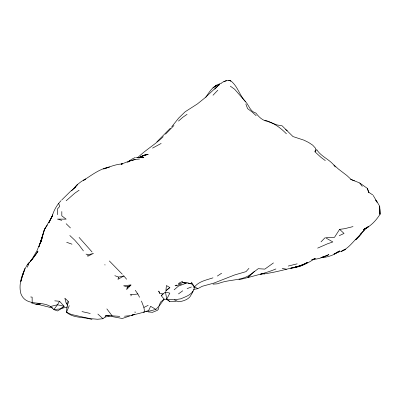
<?xml version="1.0" encoding="UTF-8"?>
<svg xmlns="http://www.w3.org/2000/svg" width="400" height="400" viewBox="0 0 400 400"><rect width="100%" height="100%" fill="white"/><g stroke="black" fill="none" stroke-linecap="round" stroke-linejoin="round"><path stroke-width="0.6" d="M61.815 211.525L61.815 215.845L66.135 219.14L57.495 219.115L61.815 220.345M68.105 303.535L68.15 301.29L64.87 298.195L65.995 302.535L67.46 305.25M165.865 291.105L166.425 285.535L169.81 287.51L166.29 290.445L169.9 287.54M158.855 307.295L158.59 308.93L157.475 310.295L152.53 312.31L148.21 311.915M87.985 254.92L87.735 256.295L93.44 253.37L87.985 254.92L86.01 254.07M68.15 301.29L66.875 307.865L66.495 312.22C73.585 318.545 83.59 316.595 92.055 319.52M325.32 160.605L321 157.365L314.97 151.825L315.675 148.405L312.68 145.145L308.655 142.485L304 140.185L292.99 136.565L282.125 125.835L276.995 124.915L268.025 121.545M40.765 242.24L44.54 229.35L52.61 215.55M130.93 295.96L131.255 294.785L137.83 293.965L139.57 297.28M40.755 242.285L44.13 230.36L38.945 246.85L42.43 236.33L40.445 242.73L42 238.64L36.98 250.705L31.58 259.875L32.78 258.255L30.53 261.23M123.855 275.92L118.675 277.105L117.975 279.325L123.855 275.92L126.615 279.25M191.08 294.78L190.915 295.255A15.425 8.905 0 0 1 179.97 301.575L178.45 301.755L174.405 299.8L164.14 299.18L160.55 302.095L158.935 306.15L155.925 309.4L149.985 310.96L145.4 311.555L148.21 310.73L149.25 309.335L150.55 306.3L155.925 309.4M69.3 305.615L66.495 312.22L71.275 314.45L83.67 317.27L90.045 318.575L97.5 319.26L102.95 318.72L105.015 317.075L105.825 315.39L119.78 316.37M27.26 267.235L28.69 264.215M191.41 294.585L193.135 290.98M193.895 287.79C198.115 281.46 206.25 280.105 213.005 277.835M52.555 215.525L48.855 222.905L52.65 214.86L52.335 215.65C54.01 210.035 57.01 204.81 61.105 200.61M176.385 301.26L169.81 301.555L166.715 299.255L169.81 293.145L165.49 292L161.17 295.565L164.14 299.18L159.03 306.205M50.555 306.46L57.495 304.765L64.145 306.29L60.08 308.935L53.8 309.575L57.495 310.955L61.815 308.325L64.145 306.29L59.54 301.27L57.495 304.765L53.8 309.575C45.265 298.535 26.455 308.5 20.885 293.665C18.245 283.935 22.245 273.57 27.02 265.18M46.455 226.245L44.54 229.35L45.865 227.425M205.8 97.35C208.815 92.72 211.69 87.845 216.77 85.155L215.985 86.125M353.05 226.59L344.49 228.725L339.635 229.345L334.5 237.295L325.575 237.755L332.825 241.945L327.45 243.825L317.625 248.13M171.75 126.755L178.695 118.04L185.14 111.785L197.42 103.91L204.635 98.1L219.695 84.11L217.81 85.755L219.365 84.785M314.97 151.825L316.68 149.55C321.345 157.145 330.6 159.57 335.25 167.03M27.15 264.98L32.93 258.34L37.965 251.27L35.18 255.48L30.4 261.465M361.57 233.6L355.56 239.89C360.27 235.815 363.275 230.055 368.515 226.625L364.2 229.18C370.9 226.09 376.11 220.465 380 214.31L379.695 206.215L377.475 202.51L375.4 199.965M46.795 225.795L47.485 224.895M248.95 268.335L246.025 271.635L234.55 274.985L213.98 283.065L202.265 286.275L197.77 288.665L193.59 289.43M165.49 134.195L173.965 125.475M74.34 187.98L77.625 184.385L81.29 181.515L85.615 179.025L83.415 180.38C91.68 175.255 99.5 168.825 109.335 167.06L103.65 168.965C109.725 166.84 115.79 164.29 122.295 163.905L121.15 164.225M275.925 268.95C266.835 272.83 257.235 274.965 247.76 277.625L250.745 274.36L258.22 268.7L264.845 269.11L273.485 262.905M74.775 187.45L77.625 184.385L71.54 190.85M29.33 262.615L27.26 264.84L29.22 262.73M213.005 95.25L217.845 90.165M156.85 141.905L170.385 128.205M163.245 136.655C155.365 144.51 145.43 149.88 137.575 157.84M61.815 199.91L70.455 191.375L75.76 187.16M219.695 84.11L214.735 89.22M321 241.895L324.97 237.815M359.88 234.475L364.205 230.13M247.76 277.625L254.355 271.46M66.135 200.8L74.775 193.205L79.115 190.21M178.45 121.09L182.77 117.3L187.09 114.31M174.13 289.82L178.45 286.095L187.09 282.86L191.41 283.85L189.555 283.59M359.035 235.97L359.88 235.305C353.465 240.605 348.71 249.035 340.44 251.53M127.36 162.355L130.425 160M178.45 293.92L182.77 290.775M216.77 85.155L213.005 87.845L217.325 84.725L221.645 83.23M139.45 157.73L141.46 156.4L140.045 157.32M217.325 276.07L221.645 273.205M250.745 274.36C242.465 280.405 231.515 279.49 222.02 282.285L217.325 283.82L213.005 284.14M138.835 157.88L141.395 156.36L146.41 154.27L142.73 156.08M367.125 227.455L363.395 229.665L368.515 226.625M161.705 295.255L162.77 294.635M152.53 148.125L161.17 143.44M128.295 161.95L130.93 160.45L121.225 164.17M128.38 161.81L130.93 160.45M178.45 283.475L182.77 281.175M341.035 251.67L345.6 249.32L342.785 250.39M130.93 159.65L135.25 157.48M140.1 157.37L141.15 156.855M134.735 314.22L131.65 315.335L144.63 312L143.89 307.44L148.21 305.34M221.645 82.72L225.965 80.62L230.285 80.48C237.745 85.885 239.465 95.44 245.675 101.845C249.275 105.755 250.06 111.48 255.92 113.075C258.86 116.99 262.46 120.525 267.49 121.36M338.28 252.065L333.96 254.105L339.705 250.9C334.215 255.01 327.85 257.39 321 257.64L328.88 254.63C323.715 257.355 318.155 259.065 312.36 259.625M339.235 235.665L344.03 233.45L339.635 229.345M311.43 259.94L315.38 258.315C307.515 263.37 300.385 267.305 290.76 268.215L297.69 266.55L303.06 264.66L307.64 262.32L299.4 266.31L303.06 264.66L295.08 267.235L297.69 266.55C285.335 269.32 273.12 273.135 260.525 274.21L263.53 273.285L264.845 274.05M134.71 314.25L122.295 318.495L105.825 315.39M187.09 288.63L191.41 286.975M131.87 160.68L135.25 159.42L139.57 159.035M178.45 284.17L182.77 282.635L187.09 282.86M223.83 81.725L226.485 80.785M175.65 285.87L181.38 284.195M121.215 164.205L122.295 163.905M339.36 251.815L337.045 252.24M321 257.64L324.055 256.83L321.22 257.5M238.925 279.74L247.21 277.715M288.215 266.065L297.18 263.835M175.025 285.51L176.69 285.11M61.815 308.325L67.575 306.965M131.1 160.395L135.25 159.42M105.015 317.075L109.335 316.24M140.695 157.77L143.075 157.33M174.405 299.8L180.795 298.82L185.76 296.695A21.55 12.44 0 0 0 194.25 288.34L193.94 286.46M142.665 157.805L143.89 157.66L135.95 157.4M124.535 316.215L129.525 315.735M228.655 80.615L230.285 80.48L230.845 81.41M35.9 304.245L40.22 303.975L35.9 304.245L31.58 302.95M143.24 312.05L144.63 312M134.65 312.08L135.71 312.165M54.695 300.835L59.54 301.27M30.7 296.96L32.13 297.145L32.195 302.81M185.515 283.015L182.77 282.635L185.24 282.98M163.25 293.915L159.745 293.3L158.705 291.055L159.605 293.275M282.125 268.37L286.445 269.215M104.63 264.82L105.2 264.935M90.265 313.46L81.965 311.59M188.02 283.04L191.41 283.85M130.14 294.515L131.255 294.785M37.275 304.155L52.635 308.065M264.845 120.24C273.25 122.515 280.44 127.65 286.445 133.835M66.665 242.29L72.015 244.19M114.81 275.685L118.675 277.105M350.515 179.28L359.595 182.905L362.265 186.35M354.5 180.855L351.24 179.57L346.92 175.55L338.28 168.93L333.96 164.98M194.42 286.735L191.41 282.145L192.135 284.575L194.42 286.735L197.77 288.665M372.835 194.97L368.52 192.15L368.935 192.475L367.365 188.395L359.88 183.1M285.66 129.57L287.27 130.845M230.285 86.13L234.605 89.22L245.675 101.845M166.45 298.885L169.81 301.555M256.205 115.725L251.885 111.815L247.565 108.61L245.835 103.935M97.87 314.06L102.95 318.72M69.805 235.49L74.775 240.195L79.055 245.07L83.415 250.905M122.295 274.215L109.335 260.945M66.135 223.705L70.455 227.945M79.095 237.425L92.055 251.97M66.135 302.93L66.865 303.8M376.105 200.86L377.155 202.165L373.205 195.425M106.84 308.88L112.11 315.815M135.25 290.265L137.83 293.965M141.435 301.035L143.89 307.44M58.65 203.36L59.74 206.385L57.495 208.905L57.495 214.695M367.365 188.395L368.355 191.615M165.49 292L166.715 299.255M379.695 206.215L380 214.31L379.825 209.225M22.94 273.855L20.95 281.35L22.94 273.855M23.755 272.055L22.94 274.74L24.845 268.64L23.755 272.055M127.44 287.01L126.615 289.54L131.005 285.035L127.44 287.01L123.65 285.78L130.93 284.935L127.44 287.01M143.89 155.495L141.395 156.36L148.21 154.295L143.89 155.495"/></g></svg>
